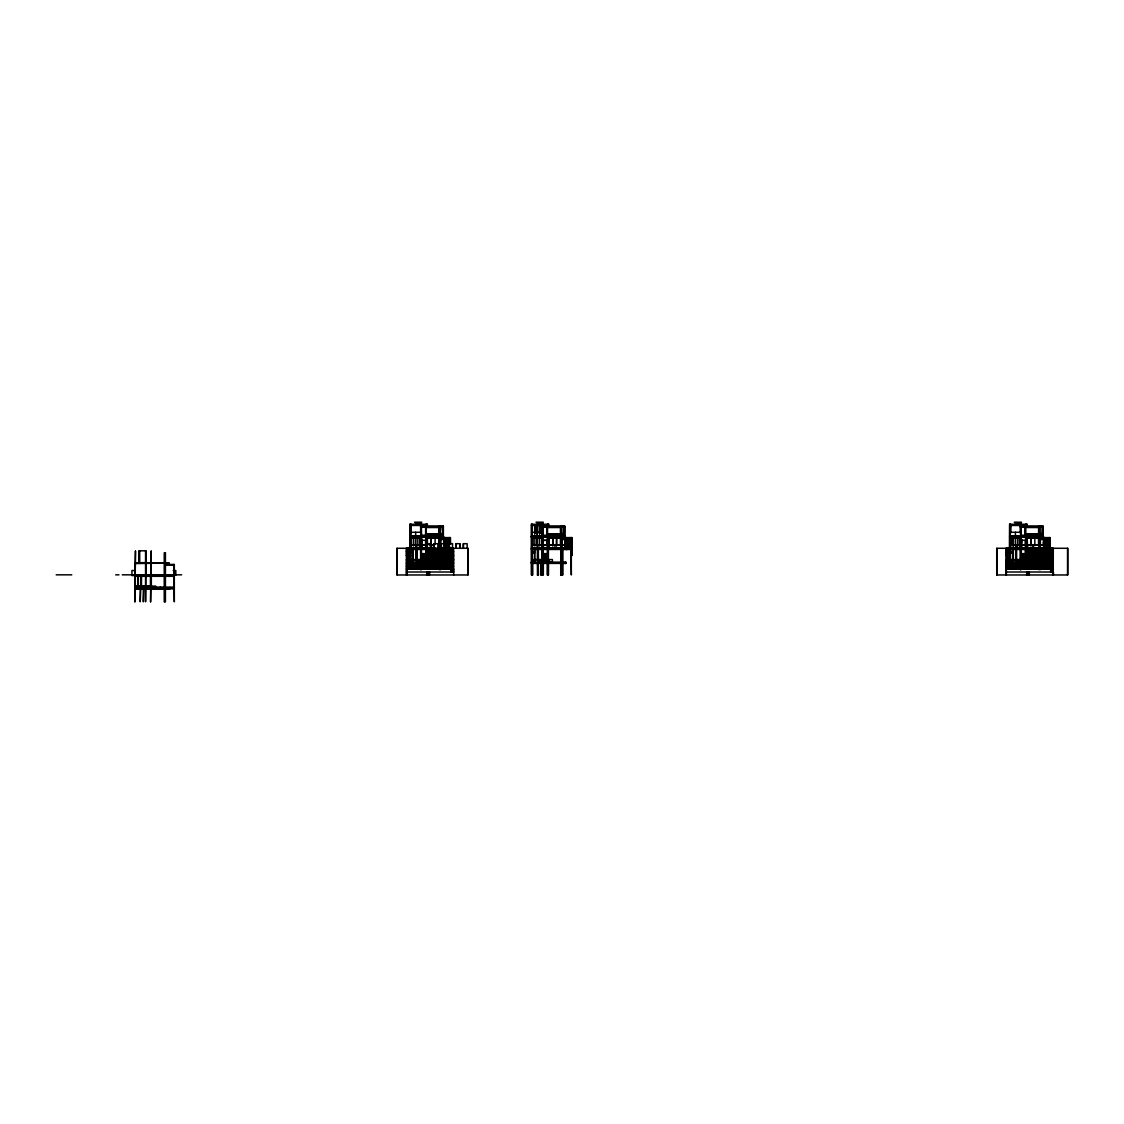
<?xml version="1.0" encoding="UTF-8"?>
<svg xmlns="http://www.w3.org/2000/svg" width="1124" height="1124" viewBox="0 0 1124 1124"><rect width="100%" height="100%" fill="white"/><g stroke="black" fill="none" stroke-linecap="round" stroke-linejoin="round"><path stroke-width="1.5" d="M421.486 542.218L421.444 545M446.888 542.569C448.715 550.816 441.507 542.232 446.832 542.695C440.819 542.26 447.394 541.979 445.216 545.828M565.274 545.969L565.288 542.569L566.721 542.695M566.889 542.569L566.932 545.828M1046.683 542.499L1043.479 542.499L1043.522 545.969L1046.683 546.067M1045.011 545.969L1045.025 542.569L1043.536 542.569M1045.137 542.569L1045.179 545.828M412.887 552.868C410.035 552.01 409.515 552.348 412.887 552.882L412.887 551.701L410.667 551.842M534.307 552.825L534.322 551.898M534.364 552.868L534.364 551.701L532.144 551.701L532.144 552.868L534.364 552.868L532.13 552.727M1010.378 552.727C1015.703 552.53 1009.029 553.472 1010.462 551.898M1010.448 552.825L1010.448 551.744L1012.626 551.701L1012.612 552.868L1012.626 551.701M414.545 522.196L421.781 522.196M536.022 522.196L543.257 522.196M1014.269 522.196L1021.505 522.196M415.149 522.786L421.177 522.786M536.626 522.786L542.653 522.786M1014.888 522.786L1020.901 522.786M409.712 551.252L409.881 524.276L427.527 524.276M549.004 524.276L531.371 524.276L531.441 574.968L532.678 574.968L532.678 560.988M1009.45 551.252L1009.619 524.276L1027.252 524.276M410.316 524.866L426.165 524.866L426.221 527.24M531.793 524.866L547.655 524.866L547.697 527.24M1010.04 524.866L1025.903 524.866L1025.945 527.24M410.597 525.161L420.685 525.161M426.6 525.161L426.6 526.046M532.088 525.161L542.161 525.161M1010.336 525.161L1020.423 525.161M409.965 525.456L426.909 525.456L426.909 524.276M531.441 525.456L548.386 525.456M1009.689 525.456L1026.184 525.456L1026.184 524.276M420.573 526.046L443.376 526.046M542.063 526.046L564.852 526.046L564.852 535.839L542.934 535.839M1020.311 526.046L1043.1 526.046L1043.1 535.839L1021.182 535.839M421.177 526.636L442.758 526.636M542.653 526.636L564.178 526.636L564.178 536.134M1020.718 526.636L1042.243 526.636M420.573 527.24L443.362 527.24M542.063 527.24L564.838 527.24M1020.311 527.24L1043.1 527.24M547.388 527.535L560.44 527.535L560.44 534.055L547.388 534.055L547.388 527.535L547.402 534.055M1038.688 527.535L1025.636 527.535L1025.65 534.055L1038.688 534.055L1038.688 527.535L1038.632 533.998M410.485 532.27L420.868 532.27M531.975 532.27L542.344 532.27M1010.223 532.27L1020.606 532.27M440.439 533.605L442.701 533.605M561.93 533.605L564.178 533.605M1040.178 533.605L1042.243 533.605M425.617 534.35L439.259 534.35M547.107 534.35L560.736 534.35M1025.355 534.35L1038.983 534.35M421.458 535.235L442.505 535.235M542.934 535.235L563.995 535.235L564.009 526.046M1021.182 535.235L1042.243 535.235L1042.257 526.046M410.471 535.839L420.868 535.839M421.458 535.839L443.376 535.839L443.362 526.046M531.961 535.839L542.358 535.839M1010.209 535.839L1020.606 535.839M409.909 536.134L443.067 536.134M531.385 536.134L564.543 536.134M1009.633 536.134L1042.791 536.134M409.881 536.429L443.067 536.429M531.371 536.429L564.543 536.429M1009.619 536.429L1042.791 536.429M409.881 536.724L443.98 536.724L409.909 537.314M531.371 536.724L565.456 536.724L531.385 537.314M1009.619 536.724L1043.704 536.724L1009.633 537.314M410.85 537.609L420.348 537.609L420.348 546.264M1038.997 537.609L1026.83 537.609L1026.83 546.011M1040.599 537.609L1050.209 537.609L1050.153 550.634M411.145 546.067L411.159 537.904L420.053 537.904L420.039 546.067M427.401 545.814L427.401 537.904L438.964 537.904L438.964 545.814M541.529 537.904L532.636 537.904L532.636 546.067L532.692 537.975L541.473 537.975L541.529 546.067M560.44 545.814L560.44 537.904L548.877 537.904L548.877 545.814M1010.883 546.067L1010.883 537.904L1019.777 537.904L1019.777 546.067M411.215 537.975L419.997 537.975L419.983 546.025M427.485 538.003L438.88 538.003M548.962 538.003L560.356 538.003M1010.94 537.975L1019.721 537.975M1049.605 538.199L1049.17 547.992L1049.914 547.992M450.176 539.098L450.415 544.044M571.905 539.098L571.666 555.579M439.344 539.239L448.841 539.239L448.841 547.838L443.685 547.838M560.82 539.239L570.332 539.239L570.332 547.838L565.175 547.838M1039.981 539.239L1048.58 539.239M440.257 539.534L448.56 539.534L448.546 547.543L443.741 547.543M561.733 539.534L570.037 539.534L570.037 547.543L565.231 547.543M1040.276 539.534L1048.285 539.534L1048.285 547.543L1043.479 547.543M1049.563 539.689L1049.226 559.738M421.711 540.279L425.575 540.279L425.575 546.447M1021.435 540.279L1025.299 540.279L1025.299 546.447M543.342 540.433L546.91 540.433L546.896 545.056M421.093 542.063L421.978 542.063M1020.887 542.063L1021.702 542.063M421.149 542.204L421.978 542.204M565.231 542.499L568.435 542.499M1045.208 542.695C1048.327 541.529 1047.062 548.568 1043.522 545.885M426.727 543.693L430.59 543.693L430.59 548.287M445.23 543.693L441.367 543.693L441.437 548.287M410.499 544.733L427.752 544.733M434.623 544.733L429.719 544.733L434.552 544.789M1010.223 544.733L1039.236 544.733L1010.279 544.789M1044.28 544.733L1040.164 544.733L1044.266 544.789L1044.336 549.467M410.555 544.789L427.696 544.789M565.274 545.885C572.734 548.343 565.737 536.865 566.693 545.828M443.741 546.067L446.959 546.067M565.231 546.067L565.231 539.534L565.175 546.067L568.435 546.067M409.909 547.992L410.864 547.992M449.15 547.992L449.333 549.467M531.385 547.992L532.34 547.992M1043.423 547.838L1048.58 547.838L1048.566 539.239M410.555 548.231L435.044 548.133M438.515 548.133L441.971 548.133M566.018 548.231L532.031 548.231L566.918 548.287L566.918 549.467M1010.279 548.231L1044.266 548.231M1048.762 548.287L1067.8 548.287L1067.8 574.968L996.735 574.968L996.735 548.287L1045.165 548.287L1045.165 549.467M409.909 548.582L435.1 548.582M438.458 548.582L441.816 548.582M531.385 548.582L566.918 548.582M1009.633 548.582L1045.165 548.582M409.881 549.467L450.471 549.467M531.371 549.467L571.961 549.467M1009.619 549.467L1050.209 549.467M1026.015 549.762L1026.971 559.738M406.382 551.252L410.752 551.252M426.319 551.252L440.257 551.252M441.029 551.252L453.59 551.252M1006.106 551.252L1009.97 551.252M1025.538 551.252L1039.264 551.252M1040.262 551.252L1053.329 551.252M410.513 551.547L413.042 551.547M532.003 551.547L534.518 551.547M1010.251 551.547L1012.766 551.547M410.513 553.036L413.042 553.036M532.003 553.036L534.518 553.036M1010.251 553.036L1012.766 553.036M425.954 553.626L421.809 553.626L421.809 559.555M1025.692 553.626L1021.533 553.626L1021.533 559.555L1021.688 553.767L1025.538 553.767M425.813 553.767L421.95 553.767L421.95 559.555M547.29 553.767L543.426 553.767L543.44 559.555M543.875 554.216L545.365 554.216M422.399 554.511L423.874 554.511M543.875 554.511L545.365 554.539M1022.123 554.511L1023.613 554.511M422.399 554.849L423.874 554.849M543.875 554.849L545.365 554.877M1022.123 554.877L1023.613 554.849M422.399 555.172L423.874 555.2M543.875 555.172L545.365 555.2M1022.123 555.2L1023.613 555.2M406.382 555.579L411.019 555.579M426.432 555.579L453.618 555.579M1009.802 555.579L1006.106 555.579L1006.359 548.287M1025.411 555.579L1039.293 555.579M1040.262 555.579L1053.343 555.579M422.399 555.86L423.874 555.86M543.875 555.832L545.365 555.832M1022.123 555.832L1023.613 555.832M422.399 556.183L423.874 556.155M543.875 556.183L545.365 556.183M1022.123 556.155L1023.613 556.183M422.399 556.478L424.479 556.549M543.875 556.478L545.955 556.549M1022.123 556.521L1024.203 556.549M422.399 556.816L423.874 556.844M543.875 556.816L545.365 556.816M1022.123 556.816L1023.613 556.816M422.399 557.462L423.874 557.462M543.875 557.462L545.365 557.462M1022.123 557.504L1023.613 557.504M422.399 557.827L423.874 557.827M543.875 557.799L545.365 557.799M1022.123 557.827L1023.613 557.799M422.399 558.15L423.874 558.15M543.875 558.122L545.365 558.122M1022.123 558.15L1023.613 558.15M422.399 558.487L423.874 558.487M543.875 558.459L545.365 558.459M1022.123 558.487L1023.613 558.487M424.029 559.26L422.245 559.26L422.245 554.062L424.029 554.062L424.029 559.26L423.874 554.216L422.399 554.216L422.399 559.106M1024.343 559.26L1025.243 559.26L1025.243 554.062L1024.343 554.062L1024.343 559.26L1024.498 554.216L1025.088 559.106M410.218 559.555L430.913 559.555M531.708 559.555L552.39 559.555L552.39 562.225M1009.956 559.555L1030.638 559.555M406.382 559.738L453.632 559.738M531.708 559.85L548.386 559.85M1006.106 559.738L1039.293 559.738M1040.107 559.738L1053.371 559.738M416.807 560.005L425.715 560.005M538.284 560.005L547.191 560.005M1016.532 560.005L1025.439 560.005M416.639 560.44L427.303 560.89M538.115 560.44L548.793 560.44M1016.363 560.44L1027.083 560.89M410.218 560.736L413.716 560.736M416.611 560.89L428.174 560.89M531.708 560.736L535.122 560.736L535.052 559.555M538.101 560.89L549.664 561.34M1009.956 560.736L1014.003 560.736M1016.349 560.89L1027.912 561.34M416.597 561.34L429.045 561.775M538.073 561.34L550.535 561.775M1016.321 561.34L1028.783 561.34M416.582 561.775L430.014 562.225M538.059 561.775L551.505 562.225M1016.307 561.775L1029.654 562.225M409.853 562.225L444.542 562.225M531.329 562.225L566.032 562.225L566.032 563.405L531.329 563.405M1009.591 562.225L1044.28 562.225M146.148 562.66L139.025 562.66L139.025 550.802L146.148 550.802L145.558 601.804L145.558 550.802M409.853 562.66L444.542 562.66M531.329 562.66L566.032 562.66M1009.591 562.66L1044.28 562.66M134.88 562.969L169.274 562.969L135.47 563.56M406.382 563.11L453.66 563.11M1006.106 563.11L1039.349 563.11M1040.445 563.11L1053.385 563.11M135.175 563.264L165.116 563.264L165.116 574.828M444.542 563.405L409.853 563.405L409.839 559.738M1044.28 563.405L1009.591 563.405L1009.577 559.738M165.116 565.035L174.023 565.035L174.023 574.828M406.382 566.074L453.674 566.074M1006.106 566.074L1053.413 566.074M406.382 569.039L453.703 569.039M1006.106 569.039L1053.427 569.039M135.414 570.528L131.93 570.528L131.93 575.558L135.414 575.558M173.222 570.528L175.808 570.528L175.808 575.123L173.222 575.123M406.382 572.004L453.717 572.004M1006.106 572.004L1053.441 572.004L1053.441 574.968M56.2 574.828L71.767 574.828M115.702 574.828L118.961 574.828M122.263 574.828L181.638 574.828M135.47 575.123L170.16 575.123L170.16 576.303M537.398 574.968L538.312 574.968L538.298 563.012M541.431 574.968L540.63 574.968L540.827 563.012M560.75 574.968L560.75 526.046L560.736 574.968L562.731 574.968L562.731 549.636M134.88 575.713L174.318 575.713M134.88 576.303L174.318 576.303M134.88 586.096L155.632 586.096L155.632 588.765M134.88 586.391L151.192 586.391M141.554 586.531L150.447 586.531M141.399 586.981L152.077 587.431M134.88 587.29L151.192 587.276M154.157 587.29L174.318 587.29M135.47 587.585L173.714 587.585M141.399 587.866L153.862 587.866M141.399 588.316L154.747 588.316M134.88 588.765L174.318 588.779M134.88 589.201L169.274 588.765M532.214 540.335L532.2 541.108M410.667 540.279L410.71 541.108M1067.533 548.287L1067.533 574.968M1053.3 548.287L1053.202 574.968M1053.132 551.252L1053.104 574.968M1052.907 548.287L1052.907 551.252M1052.865 563.11L1052.879 574.968M1052.654 551.252L1052.584 563.11M1052.542 569.039L1052.542 572.004M1052.415 548.287L1052.415 551.252M1052.317 563.11L1052.317 566.074M1052.176 551.252L1052.064 563.11M1052.219 566.074L1052.219 572.004M1051.924 548.287L1051.924 551.252M1051.909 569.039L1051.909 572.004M1051.699 551.252L1051.699 559.738M1051.783 563.11L1051.6 572.004M1051.432 548.287L1051.432 551.252M1051.544 559.738L1051.544 563.11M1051.221 551.252L1051.221 559.738M1051.249 563.11L1051.291 572.004M1050.926 548.287L1050.926 551.252M1050.982 569.039L1050.982 572.004M1050.743 551.252L1050.729 559.738M1050.729 563.11L1050.673 572.004M1050.434 548.287L1050.434 551.252M1050.504 559.738L1050.504 563.11M1050.266 551.252L1050.223 559.738M1050.209 563.11L1050.209 566.074M1049.942 548.287L1049.942 551.252M1049.985 559.738L1049.985 563.11M1050.097 566.074L1050.097 569.039M1049.914 537.609L1049.732 559.738M1049.69 563.11L1049.69 566.074M1049.465 537.609L1049.465 563.11M1049.563 566.074L1049.563 569.039M1049.282 537.609L1049.268 538.803M1048.987 549.495L1049.029 569.039M1048.945 548.582L1048.945 563.11M1048.72 555.579L1048.72 559.738M1048.706 563.11L1048.706 566.074M1048.453 548.582L1048.313 555.579M1048.425 559.738L1048.425 563.11M1048.481 566.074L1048.481 569.039M1048.228 539.604L1048.228 547.486M1048.214 555.579L1048.214 559.738M1048.214 563.11L1048.214 566.074M1047.961 548.582L1047.694 559.738M1047.905 559.738L1047.905 563.11M1047.919 566.074L1047.919 569.039M1047.751 563.11L1047.751 566.074M1047.399 559.738L1047.399 563.11M1047.357 566.074L1047.357 569.039M1047.315 551.252L1047.175 559.738M1047.259 563.11L1047.259 566.074M1046.964 548.582L1046.655 559.738M1046.683 539.534L1046.683 547.543M1046.767 563.11L1046.767 569.039M1046.627 539.604L1046.627 547.486M1046.472 548.582L1046.472 551.252M1046.318 551.252L1046.318 555.579M1046.36 559.738L1046.163 569.039M1045.966 548.582L1045.966 551.252M1046.135 555.579L1046.135 559.738M1045.812 551.252L1045.812 555.579M1045.84 559.738L1045.77 566.074M1045.475 548.582L1045.475 551.252M1045.615 555.579L1045.615 559.738M1045.559 566.074L1045.559 569.039M1045.32 551.252L1045.32 555.579M1045.334 559.738L1045.25 566.074M1045.081 539.534L1045.081 547.543M1045.081 555.579L1045.081 559.738M1044.913 548.287L1044.814 555.579M1044.814 559.738L1044.73 566.074M1044.941 566.074L1044.941 569.039M1044.561 548.287L1044.561 549.467M1044.561 555.579L1044.561 559.738M1044.308 551.252L1044.308 555.579M1044.322 569.039L1044.294 559.738M1043.971 544.733L1044.027 548.287M1043.985 548.582L1043.985 551.252M1044.027 555.579L1044.027 559.738M1043.971 562.225L1043.971 563.405M1043.817 544.733L1043.732 548.287M1043.774 559.738L1043.69 569.039M1043.479 539.534L1043.423 546.067M1043.494 548.582L1043.494 551.252M1043.494 555.579L1043.494 559.738M1043.437 562.225L1043.423 563.405M1043.297 551.252L1043.297 555.579M1043.255 559.738L1043.142 566.074M1042.988 548.582L1042.988 551.252M1042.974 555.579L1042.974 559.738M1043.072 566.074L1043.072 569.039M1042.819 526.046L1042.791 537.314M1042.791 551.252L1042.791 555.579M1042.735 559.738L1042.44 569.039M1042.51 526.636L1042.51 535.235M1042.538 535.839L1042.538 537.314M1042.496 548.582L1042.496 551.252M1042.44 555.579L1042.44 559.738M1042.187 536.134L1042.187 537.314M1042.285 551.252L1042.285 555.579M1042.215 559.738L1042.074 566.074M1041.962 536.134L1041.962 537.314M1041.99 548.582L1041.99 551.252M1041.779 551.252L1041.906 559.738M1041.808 566.074L1041.808 569.039M1041.498 548.582L1041.498 551.252M1041.695 559.738L1041.526 566.074M1041.274 551.252L1041.386 559.738M1041.161 559.738L1041.161 563.11M1041.189 566.074L1041.189 569.039M1040.993 548.582L1040.979 559.766M1040.993 563.11L1040.993 566.074M1040.655 549.495L1040.768 563.152M1040.557 566.074L1040.557 569.039M1040.417 536.134L1040.346 545.913M1040.501 548.582L1040.431 566.229M1040.178 526.046L1040.164 569.727M1039.953 566.074L1039.953 569.039M1039.826 536.134L1039.826 537.314M1039.63 562.225L1039.644 563.405M1039.588 526.046L1039.588 527.24M1039.588 536.134L1039.588 537.314M1039.588 548.287L1039.588 549.467M1039.531 562.225L1039.531 563.405M1039.236 536.527L1039.222 545.266M1039.222 548.765L1039.349 569.039M1038.997 526.046L1038.983 569.727M1038.759 551.252L1038.787 559.738M1038.815 563.11L1038.745 569.039M1038.478 548.582L1038.478 551.252M1038.506 559.738L1038.506 563.11M1038.267 551.252L1038.267 559.738M1038.267 563.11L1038.267 566.074M1037.972 559.738L1037.972 563.11M1038.14 566.074L1038.14 569.039M1037.972 548.582L1037.747 559.738M1037.719 563.11L1037.55 569.039M1037.466 548.582L1037.466 551.252M1037.438 559.738L1037.438 563.11M1037.241 555.579L1037.241 559.738M1037.171 563.11L1037.171 566.074M1036.96 548.582L1036.96 551.252M1036.904 559.738L1036.904 563.11M1036.96 566.074L1036.96 569.039M1036.764 551.252L1036.721 559.738M1036.623 563.11L1036.623 566.074M1036.44 548.582L1036.44 551.252M1036.37 559.738L1036.37 563.11M1036.37 566.074L1036.37 569.039M1036.272 551.252L1036.216 559.738M1036.033 536.134L1036.033 537.314M1035.935 548.582L1035.935 551.252M1036.089 563.11L1036.089 566.074M1035.766 551.252L1035.836 563.11M1035.78 566.074L1035.78 569.039M1035.443 536.134L1035.443 537.314M1035.415 548.582L1035.415 551.252M1035.541 563.11L1035.541 566.074M1035.274 551.252L1035.302 563.11M1035.19 566.074L1035.19 569.039M1034.993 563.11L1034.993 566.074M1034.839 537.904L1034.839 545.814M1034.895 548.582L1034.783 555.579M1034.684 555.579L1034.684 559.738M1034.614 566.074L1034.614 569.039M1034.375 548.582L1034.277 555.579M1034.445 563.11L1034.445 566.074M1034.164 555.579L1034.235 563.11M1034.024 566.074L1034.024 569.039M1033.855 548.582L1033.687 563.11M1033.897 563.11L1033.897 566.074M1033.293 544.789L1033.293 548.231M1033.335 548.582L1033.335 551.252M1033.363 563.11L1033.42 569.039M1033.237 544.733L1033.237 548.287M1033.279 551.252L1033.153 563.11M1032.83 569.039L1032.816 548.582M1032.296 548.582L1032.282 555.579M1032.268 563.11L1032.225 569.039M1032.127 555.579L1032.085 563.11M1031.776 548.582L1031.776 555.579M1031.72 563.11L1031.72 566.074M1031.607 555.579L1031.551 563.11M1031.621 566.074L1031.621 569.039M1031.256 548.582L1031.27 555.579M1031.101 555.579L1031.017 569.039M1030.736 548.582L1030.764 555.579M1030.582 555.579L1030.638 562.225M1030.624 563.11L1030.624 566.074M1030.258 555.579L1030.216 548.582M1030.413 566.074L1030.413 569.039M1030.062 555.579L1030.062 559.738M1030.076 563.11L1030.076 566.074M1029.795 566.074L1029.795 569.039M1029.696 548.582L1029.556 559.738M1029.528 563.11L1029.528 566.074M1029.317 572.004L1029.317 574.968M1029.177 548.582L1029.233 555.579M1029.191 566.074L1029.191 569.039M1029.036 555.579L1029.036 559.738M1028.98 563.11L1028.98 566.074M1028.952 572.004L1028.952 574.968M1028.657 548.582L1028.727 555.579M1028.516 555.579L1028.516 559.738M1028.432 563.11L1028.572 569.039M1028.586 572.004L1028.586 574.968M1028.207 551.252L1028.207 555.579M1028.221 572.004L1028.221 574.968M1028.137 548.582L1028.137 551.252M1027.996 555.579L1027.996 559.738M1027.954 569.039L1027.884 563.11M1027.701 551.252L1027.701 555.579M1027.856 572.004L1027.856 574.968M1027.491 544.733L1027.476 548.287L1027.224 538.003L1038.604 538.003L1038.688 545.814L1038.604 538.003L1027.125 537.904L1027.125 545.814M1027.617 548.582L1027.617 551.252M1027.476 555.579L1027.476 559.738M1027.505 572.004L1027.505 574.968M1027.336 563.11L1027.322 569.039M1027.097 548.582L1027.097 551.252M1027.139 572.004L1027.139 574.968M1026.774 524.276L1026.774 526.046M1026.788 563.11L1026.704 569.039M1026.535 536.134L1026.535 546.447M1026.634 548.582L1026.549 560.988M1026.451 536.513L1026.437 546.264M1026.324 548.582L1026.437 560.988M1026.198 536.134L1026.184 546.503M1026.212 548.751L1026.072 569.039M1025.959 536.134L1025.889 546.334M1025.987 548.582L1025.945 560.988M1026.015 562.225L1026.015 563.405M1025.608 524.276L1025.608 525.456M1025.608 536.134L1025.622 545.252M1025.594 548.751L1025.622 566.229M1025.355 526.046L1025.355 536.134M1025.439 548.877L1025.425 560.44M1025.425 562.225L1025.425 563.405M1025.453 566.074L1025.453 569.039M1025.285 527.297L1025.299 535.179M1025.13 563.11L1025.13 566.074M1024.821 566.074L1024.821 569.039M1024.582 563.11L1024.582 566.074M1024.048 553.767L1024.062 559.555M1024.034 563.11L1024.034 566.074M1023.613 559.106L1023.613 554.216L1022.123 554.216L1022.123 559.106M1023.486 563.11L1023.557 569.039M1022.938 563.11L1022.924 569.039M1022.39 563.11L1022.292 569.039M1021.842 563.11L1021.842 566.074M1021.716 539.731L1021.73 548.287M1021.674 566.074L1021.674 569.039M1021.435 524.276L1021.435 526.046M1021.505 539.52L1021.449 546.447M1021.182 524.276L1021.14 546.503M1021.323 548.582L1021.14 566.229M1020.971 524.276L1020.971 569.727M1020.859 524.866L1020.704 533.015M1020.676 536.429L1020.676 546.334M1020.718 559.555L1020.718 560.736M1020.859 562.225L1020.747 566.074M1020.564 524.276L1020.62 548.287M1020.564 548.751L1020.423 569.039M1020.381 524.276L1020.367 533.015M1020.381 536.134L1020.381 545.252M1020.311 548.287L1020.381 569.727M1020.072 546.264L1020.072 537.609L1010.588 537.609L1010.588 546.264M1019.805 566.074L1019.805 569.039M1019.651 563.11L1019.651 566.074M1019.103 563.11L1019.187 569.039M1018.555 563.11L1018.597 569.039M1018.021 563.11L1017.993 569.039M1017.473 563.11L1017.417 569.039M1016.939 563.11L1016.841 569.039M1016.714 559.555L1016.714 560.736M1016.489 548.582L1016.532 560.44M1016.405 548.582L1016.293 562.225M1016.391 563.11L1016.279 569.039M1016.124 548.582L1016.124 560.736M1015.857 563.11L1015.857 566.074M1015.632 548.877L1015.66 559.555M1015.717 566.074L1015.717 569.039M1015.408 532.27L1015.408 535.839M1015.323 537.904L1015.337 546.067M1015.323 563.11L1015.323 566.074M1015.141 566.074L1015.141 569.039M1014.789 563.11L1014.565 569.039M1014.241 563.11L1014.241 566.074M1013.974 566.074L1013.974 569.039M1013.707 563.11L1013.707 566.074M1013.3 559.555L1013.3 560.736M1013.174 563.11L1013.37 569.039M1013.005 548.582L1013.005 559.85M1012.766 548.582L1012.794 563.11M1012.766 566.074L1012.766 569.039M1012.584 559.555L1012.584 562.225M1012.64 563.11L1012.64 566.074M1012.26 559.738L1012.26 563.11M1012.092 563.11L1012.148 569.039M1011.726 559.738L1011.516 569.039M1011.193 559.738L1011.193 563.11M1011.024 563.11L1010.898 569.039M1010.645 533.015L1010.631 524.276L1010.35 533.127M1010.645 559.738L1010.645 563.11M1010.49 548.751L1010.476 566.229M1010.307 524.276L1010.265 569.039M1010.04 524.276L1009.886 566.229M1009.703 524.276L1009.689 566.229M1009.619 566.074L1009.619 569.039M1009.282 551.252L1009.169 559.738M1009.394 563.11L1009.394 566.074M1009.029 559.738L1009.029 563.11M1008.987 566.074L1008.987 569.039M1008.931 548.287L1008.776 555.579M1008.846 563.11L1008.846 566.074M1008.649 555.579L1008.495 563.11M1008.411 548.287L1008.27 555.579M1008.298 563.11L1008.354 569.039M1008.13 555.579L1008.13 559.738M1007.905 548.287L1007.905 551.252M1007.961 559.738L1007.961 563.11M1007.764 551.252L1007.61 559.738M1007.75 563.11L1007.722 569.039M1007.385 548.287L1007.385 551.252M1007.427 559.738L1007.427 563.11M1007.259 551.252L1007.076 559.738M1007.202 563.11L1007.09 569.039M1006.865 548.287L1006.865 551.252M1006.879 559.738L1006.879 563.11M1006.739 551.252L1006.739 555.579M1006.654 563.11L1006.654 566.074M1006.556 555.579L1006.556 559.738M1006.458 566.074L1006.458 569.039M1006.345 559.738L1006.345 574.968M1006.106 548.287L1006.106 574.968M996.819 548.287L996.819 574.968M571.666 537.609L571.666 538.803M571.301 537.609L571.329 574.968L570.641 537.609M571.217 537.609L571.217 538.803M571.217 547.992L571.062 555.579L571.905 555.579L571.961 537.609L548.582 537.609L548.582 546.011M570.809 537.609L570.809 549.467M568.491 547.486L568.491 539.604L568.435 547.543M566.665 548.287L566.637 549.467M566.313 548.287L566.313 549.467M566.074 549.467L565.948 544.733L565.864 548.287M565.723 562.225L565.723 563.405M565.484 544.733L565.555 548.287M565.428 562.225L565.428 563.405M565.189 562.225L565.147 563.405M564.571 526.046L564.543 537.314M564.29 535.839L564.29 537.314M563.939 536.134L563.939 537.314M563.714 536.134L563.714 537.314M562.407 549.495L562.52 574.968M562.169 536.134L562.183 545.266M562.169 548.765L562.183 574.968M561.93 526.046L561.916 574.968M561.733 539.239L561.733 546.124M561.845 549.495L561.817 574.968M561.564 536.134L561.564 537.314M561.564 562.225L561.564 563.405M561.34 526.046L561.34 527.24M561.34 536.134L561.34 537.314M561.34 548.287L561.34 549.467M561.283 562.225L561.396 563.405M560.974 536.527L560.988 545.266M560.988 548.765L560.974 574.968M557.785 536.134L557.785 537.314M557.195 536.134L557.195 537.314M554.989 544.733L554.975 548.287M552.825 538.003L552.825 545.758M552.741 537.904L552.727 545.814M549.299 544.789L549.299 548.231M549.229 544.733L549.243 548.287M548.386 524.276L548.526 526.046M548.386 548.582L548.386 560.736M548.498 563.152L548.498 574.968L547.346 574.968L547.36 548.751M548.301 536.134L548.287 546.447M548.287 548.751L548.175 574.968M547.936 524.276L547.964 526.636M547.95 536.134L547.936 546.503M548.076 548.582L547.894 574.968M547.641 536.429L547.641 546.334M547.739 548.582L547.739 559.555M547.767 562.225L547.711 574.968M547.444 559.555L547.43 553.626L543.285 553.626L543.285 559.555M547.613 562.731L547.585 574.968M547.36 524.276L547.36 525.456M547.36 536.134L547.36 545.252M547.107 526.046L547.107 536.134M547.051 546.447L547.051 540.279L543.187 540.279L543.201 546.447M546.84 559.106L546.84 554.216L546.25 559.106M545.8 553.767L545.8 559.555M543.482 544.733L543.482 548.287M543.187 524.276L543.187 526.046M543.342 562.731L543.328 574.968L542.119 574.968L542.063 548.287M542.948 527.24L542.948 535.235M542.934 524.276L542.892 546.503M542.906 548.751L542.752 574.968L542.709 524.276M542.471 524.866L542.372 548.287M542.302 548.751L542.316 574.968M542.133 524.276L542.021 533.956M542.133 536.134L542.133 545.252M541.866 525.456L541.866 533.858M541.824 546.264L541.824 537.609L532.34 537.609L532.34 546.264M541.234 563.152L541.22 574.968M539.717 525.456L539.717 533.858M539.576 525.301L539.562 533.956M539.422 525.456L539.422 533.858M539.295 537.904L539.309 546.067M538.312 548.877L538.466 560.736M538.157 548.582L538.059 562.225M538.115 563.152L538.129 574.968M537.862 548.582L537.862 560.736M538.003 562.731L538.003 574.968M537.722 544.733L537.736 548.287M537.722 563.012L537.708 574.968M537.413 548.877L537.384 559.555M537.398 562.731L537.539 574.968M537.132 525.301L537.16 535.839M536.977 525.456L536.977 533.858M534.827 525.456L534.827 533.858M534.855 537.904L534.855 546.067M534.757 548.582L534.757 559.555M534.673 525.301L534.687 533.956M534.448 548.582L534.462 562.225M532.228 525.301L532.242 533.956M532.242 548.751L532.383 574.968M532.116 524.276L532.045 574.968M531.807 524.276L531.793 574.968M531.638 524.276L531.624 574.968M467.795 548.287L467.795 574.968M467.205 548.287L467.12 543.693L463.327 543.693L463.327 548.287M463.411 543.693L463.411 548.287M459.885 548.287L459.885 543.693L456.007 543.693L456.007 548.287M459.8 543.693L459.8 548.287M456.091 543.693L456.091 548.287M453.562 548.287L453.703 574.968M453.394 551.252L453.365 563.11M453.478 569.039L453.478 572.004M453.169 548.287L453.169 551.252M453.127 563.11L453.127 566.074M453.141 569.039L453.141 572.004M452.93 551.252L452.846 563.11M453.014 566.074L452.817 572.004M452.677 548.287L452.677 551.252M452.593 563.11L452.593 566.074M452.48 548.287L452.565 543.693L448.687 543.693L448.771 548.287L468.076 548.287L468.076 574.968L396.997 574.968L396.997 548.287L445.441 548.287L445.441 549.467M452.452 551.252L452.326 563.11M452.48 566.074L452.494 572.004M452.185 548.287L452.185 551.252M452.171 569.039L452.171 572.004M451.974 551.252L451.974 559.738M452.059 563.11L451.862 572.004M451.693 548.287L451.693 551.252M451.806 559.738L451.806 563.11M451.497 551.252L451.483 559.738M451.525 563.11L451.553 572.004M451.202 548.287L451.202 551.252M451.244 569.039L451.244 572.004M451.019 551.252L450.991 559.738M450.991 563.11L450.991 566.074M450.949 569.039L450.949 572.004M450.71 548.287L450.71 551.252M450.766 559.738L450.766 563.11M450.893 566.074L450.893 569.039M450.471 544.395L450.471 537.609L427.106 537.609L427.106 546.011M450.527 551.252L450.499 559.738M450.471 563.11L450.471 566.074M450.415 547.346L450.415 550.634M450.246 559.738L450.246 563.11M450.373 566.074L450.373 569.039M450.007 537.609L450.007 544.395M450.176 547.992L449.993 559.738M449.825 544.409L449.853 537.609L449.741 538.803M449.853 547.795L449.839 569.039M449.741 547.992L449.558 555.579M449.726 559.738L449.726 563.11M449.445 544.733L449.333 537.609L449.235 544.409M449.502 555.579L449.502 559.738M449.459 563.11L449.291 569.039M449.249 547.795L449.207 563.11M448.996 555.579L448.996 559.738M448.968 563.11L448.968 566.074M448.729 548.582L448.476 559.738M448.701 559.738L448.701 563.11M448.743 566.074L448.743 569.039M448.49 563.11L448.49 566.074M448.223 548.582L448.223 551.252M448.181 559.738L448.181 563.11M448.195 566.074L448.195 569.039M448.083 551.252L447.97 559.738M448.012 563.11L448.012 566.074M447.661 559.738L447.661 563.11M447.591 551.252L447.45 559.738M447.535 563.11L447.619 569.039M447.24 548.582L447.24 551.252M446.959 547.543L446.959 539.534L446.888 547.486M447.085 551.252L447.085 555.579M447.043 563.11L447.043 569.039M446.734 548.582L446.734 551.252M446.931 555.579L446.931 559.738M446.593 551.252L446.593 555.579M446.635 559.738L446.537 566.074M446.242 548.582L446.242 551.252M446.411 555.579L446.411 559.738M446.439 566.074L446.439 569.039M446.088 551.252L446.088 555.579M446.116 559.738L446.031 566.074M445.877 555.579L445.877 559.738M445.835 566.074L445.835 569.039M445.75 548.582L445.582 555.579M445.596 559.738L445.526 566.074M445.343 539.534L445.343 547.543M445.357 555.579L445.357 559.738M445.301 539.604L445.076 555.579M445.076 559.738L445.006 566.074M445.216 566.074L445.216 569.039M444.837 548.287L444.837 549.467M444.598 548.287L444.598 549.467M444.823 555.579L444.823 559.738M444.542 544.733L444.542 548.287M444.57 551.252L444.57 555.579M444.556 559.738L444.598 569.039M444.247 548.582L444.247 551.252M444.289 555.579L444.289 559.738M444.247 562.225L444.247 563.405M444.05 559.738L443.966 569.039M443.741 539.534L443.699 544.873M443.755 548.582L443.755 551.252M443.769 555.579L443.769 559.738M443.699 562.225L443.713 563.405L443.53 559.738M443.558 551.252L443.558 555.579M443.263 548.582L443.263 551.252M443.235 555.579L443.235 559.738M443.418 563.11L443.334 569.039M443.095 526.046L443.067 537.314M443.053 551.252L443.053 555.579M443.011 559.738L442.884 566.074M442.758 526.046L442.814 537.314M442.758 548.582L442.758 551.252M442.519 526.046L442.701 536.134M442.547 551.252L442.701 559.738M442.701 566.074L442.701 569.039M442.477 528.125L442.463 529.601M442.463 536.134L442.463 537.314M442.266 548.582L442.266 551.252M442.477 559.738L442.336 566.074M442.224 536.134L442.224 537.314M442.041 551.252L442.182 559.738M442.083 566.074L442.083 569.039M441.957 559.738L441.802 566.074M441.76 548.582L441.76 551.252M441.648 555.579L441.648 559.738M441.535 551.252L441.535 555.579M441.437 559.738L441.437 563.11M441.451 566.074L441.451 569.039M441.268 548.582L441.24 559.766M441.254 563.11L441.254 566.074M440.959 549.495L441.029 563.152M440.678 536.134L440.692 545.266M440.678 548.765L440.833 569.039M440.453 526.046L440.439 569.727M440.257 539.239L440.257 546.124M440.341 549.495L440.215 569.039M440.088 536.134L440.088 537.314M440.032 551.252L440.088 559.738M439.92 562.225L440.088 563.405M439.849 526.046L439.849 527.24M439.849 536.134L439.849 537.314M439.849 548.287L439.765 551.252M439.849 559.738L439.807 563.405M439.512 536.527L439.498 545.266M439.498 548.765L439.61 569.039M439.245 526.046L439.259 569.727M439.189 544.789L439.203 548.231M439.034 551.252L439.048 559.738M439.077 563.11L439.006 569.039M438.753 548.582L438.753 551.252M438.782 559.738L438.782 563.11M438.529 551.252L438.529 559.738M438.529 563.11L438.529 566.074M438.416 566.074L438.416 569.039M438.248 548.582L438.248 551.252M438.248 559.738L438.248 563.11M437.91 548.287L437.84 543.693L434.047 543.693L434.047 548.287M438.037 551.252L438.023 559.738M437.995 563.11L437.826 569.039M437.742 548.582L437.742 551.252M437.714 559.738L437.714 563.11M437.503 555.579L437.503 559.738M437.447 563.11L437.447 566.074M437.222 548.582L437.222 551.252M437.18 559.738L437.18 563.11M437.236 566.074L437.236 569.039M437.039 551.252L436.997 559.738M436.899 563.11L436.899 566.074M436.716 548.582L436.716 551.252M436.646 559.738L436.646 563.11M436.646 566.074L436.646 569.039M436.534 551.252L436.477 559.738M436.309 536.134L436.309 537.314M436.196 548.582L436.196 551.252M436.351 563.11L436.351 566.074M436.042 551.252L436.112 563.11M436.056 566.074L436.056 569.039M435.705 536.134L435.705 537.314M435.803 563.11L435.803 566.074M435.691 548.582L435.536 555.579M435.564 559.738L435.564 563.11M435.466 566.074L435.466 569.039M435.452 555.579L435.452 559.738M435.269 563.11L435.269 566.074M435.1 537.904L435.114 544.241M435.171 548.582L434.946 559.738M434.876 566.074L434.876 569.039M434.651 548.582L434.496 563.11M434.721 563.11L434.721 566.074M434.117 543.693L434.117 548.287M434.131 548.582L434.131 551.252M434.173 563.11L434.286 569.039M434.047 551.252L433.962 563.11M433.611 548.582L433.428 563.11M433.625 563.11L433.695 569.039M433.513 544.733L433.499 548.287M433.091 548.582L432.895 563.11M433.077 563.11L433.105 569.039M432.557 548.582L432.543 555.579M432.529 563.11L432.501 569.039M432.389 555.579L432.347 563.11M432.038 548.582L432.038 555.579M431.995 563.11L431.995 566.074M431.883 555.579L431.813 563.11M431.897 566.074L431.897 569.039M431.518 548.582L431.532 555.579M431.251 537.904L431.251 545.814M431.363 555.579L431.293 569.039M431.166 538.003L431.166 545.758M431.026 555.579L430.998 548.582M430.843 555.579L430.899 562.225M430.899 563.11L430.899 566.074M430.689 566.074L430.689 569.039M430.52 543.693L430.52 548.287M430.478 548.582L430.352 566.074M429.958 548.582L430.014 555.579M430.071 566.074L430.071 569.039M429.818 555.579L429.818 559.738M429.804 563.11L429.804 566.074M429.438 548.582L429.508 555.579M429.452 566.074L429.452 569.039M429.579 572.004L429.579 574.968M429.298 555.579L429.298 559.738M429.256 563.11L429.256 566.074M429.228 572.004L429.228 574.968M428.918 548.582L428.989 555.579M428.792 555.579L428.792 559.738M428.708 563.11L428.834 569.039M428.862 572.004L428.862 574.968M428.483 551.252L428.483 555.579M428.497 572.004L428.497 574.968M428.399 548.582L428.399 551.252M428.272 555.579L428.272 559.738M428.216 569.039L428.16 563.11M428.132 572.004L428.132 574.968M427.879 548.582L427.752 559.738M427.766 572.004L427.766 574.968M427.612 563.11L427.598 569.039M427.359 548.582L427.359 551.252M427.401 572.004L427.401 574.968M427.05 524.276L427.05 526.046M427.232 555.579L427.232 559.738M427.05 563.11L427.05 566.074M427.05 572.004L427.05 574.968M426.909 536.134L426.811 546.447M426.909 548.582L426.347 569.039M426.979 566.074L426.979 569.039M426.909 572.004L426.909 574.968M426.727 536.513L426.727 548.287M426.46 524.276L426.46 525.456M426.46 536.134L426.46 546.503M426.165 536.429L426.165 546.334M426.249 548.582L426.249 559.555M426.277 562.225L426.277 563.405M425.87 524.276L425.87 525.456M425.87 536.134L425.884 545.252L425.856 536.513M425.884 566.229L425.884 548.751L425.715 569.039M425.631 526.046L425.617 536.134M425.406 563.11L425.406 566.074M425.364 559.106L424.774 554.216L424.774 559.106M425.097 566.074L425.097 569.039M424.858 563.11L424.858 566.074M424.324 553.767L424.324 559.555M424.31 563.11L424.31 566.074M423.832 569.039L423.748 563.11M423.2 563.11L423.2 569.039M422.652 563.11L422.652 566.074M422.568 566.074L422.568 569.039M421.978 539.731L422.006 548.287M422.104 563.11L421.936 569.039M421.711 524.276L421.711 526.046M421.655 539.52L421.711 546.447M421.444 524.276L421.584 546.334M421.43 548.751L421.43 566.229M421.233 524.276L421.416 525.456M421.416 536.134L421.416 546.503M421.233 548.751L421.247 569.727M421.135 524.866L421.177 549.467M421.135 562.225L421.008 566.074M420.84 524.276L420.882 548.287M420.84 548.751L420.826 566.229M420.643 524.276L420.643 533.015M420.587 536.134L420.643 545.252M420.587 548.287L420.643 569.727M420.46 563.11L420.46 566.074M420.067 566.074L420.067 569.039M419.912 563.11L419.912 566.074M419.378 563.11L419.463 569.039M418.859 569.039L418.831 563.11M418.283 563.11L418.269 569.039M417.819 537.904L417.833 546.067M417.749 563.11L417.678 569.039M417.201 563.11L417.201 566.074M416.976 559.555L416.976 560.736M417.116 566.074L417.116 569.039M416.807 560.44L416.765 548.582L416.582 562.225M416.667 563.11L416.54 569.039M416.386 548.582L416.386 560.736M416.133 563.11L415.978 569.039M415.908 548.877L415.936 559.555M415.669 532.27L415.683 535.839M415.585 563.11L415.585 566.074M415.416 566.074L415.416 569.039M415.051 563.11L415.051 566.074M414.84 566.074L414.84 569.039M414.517 563.11L414.517 566.074M414.25 566.074L414.25 569.039M413.983 563.11L413.983 566.074M413.576 559.555L413.576 560.736M413.646 566.074L413.646 569.039M413.379 537.904L413.379 546.067M413.281 548.582L413.267 559.85M413.449 563.11L413.449 566.074M413.042 548.582L413.056 563.11M413.028 566.074L413.028 569.039M412.972 548.582L412.972 562.225M412.901 563.11L412.901 566.074M412.522 559.738L412.522 563.11M412.368 563.11L412.41 569.039M411.988 559.738L411.791 569.039M411.454 559.738L411.454 563.11M411.286 563.11L411.159 569.039M410.92 524.276L410.906 533.015M410.92 559.738L410.92 563.11M410.738 524.276L410.752 566.229M410.597 524.276L410.527 569.039M410.316 524.276L410.204 566.074M409.965 524.276L410.148 566.229M409.895 566.074L409.895 569.039M409.558 551.252L409.558 555.579M409.656 563.11L409.656 566.074M409.445 555.579L409.305 563.11M409.262 566.074L409.262 569.039M409.206 548.287L409.052 555.579M409.108 563.11L409.108 566.074M408.925 555.579L408.925 559.738M408.686 548.287L408.546 555.579M408.771 559.738L408.616 569.039M408.391 555.579L408.391 559.738M408.167 548.287L408.167 551.252M408.223 559.738L408.223 563.11M408.026 551.252L407.872 559.738M408.012 563.11L407.984 569.039M407.647 548.287L407.647 551.252M407.689 559.738L407.689 563.11M407.52 551.252L407.52 555.579M407.464 563.11L407.464 566.074M407.141 548.287L407.014 555.579M407.352 555.579L407.155 574.968M406.916 563.11L406.916 566.074M406.832 555.579L406.832 559.738M406.719 566.074L406.719 569.039M406.621 548.287L406.509 555.579M406.621 559.738L406.621 574.968M406.382 548.287L406.382 574.968M397.095 548.287L397.095 574.968M173.714 564.445L174.318 601.804L174.318 564.445L164.821 564.445L164.821 601.804M173.124 587.585L173.124 588.779M170.16 587.585L170.16 588.779M169.569 575.123L169.569 576.303M169.569 587.585L169.569 588.779M160.676 587.29L160.676 588.779M160.086 587.29L160.086 588.779M155.323 587.585L155.323 588.779M154.733 587.585L154.733 588.779M154.452 574.996L154.452 576.303M154.452 587.585L154.452 588.779M153.862 575.123L153.862 576.303M153.862 587.585L153.862 588.779M151.333 586.981L151.333 575.418L150.447 575.418L150.447 586.981M150.883 563.264L150.883 574.828M150.883 575.713L150.883 586.096M145.994 562.66L145.853 556.731L145.698 562.66M145.853 563.264L145.853 575.123M143.928 588.133L143.324 601.804L143.324 588.133M141.694 586.096L141.694 587.276M141.554 575.418L141.399 588.765M141.104 575.713L141.104 587.276M140.655 575.418L140.655 586.096M140.809 587.824L140.219 601.804L140.219 587.824M139.629 550.802L139.629 562.66M139.32 550.802L139.32 562.66M138.294 586.096L138.294 588.779M137.985 575.713L137.985 586.391M137.69 575.713L137.69 588.779M135.175 562.969L135.175 586.096M438.964 527.535L425.912 527.535L425.912 534.055L438.964 534.055L438.95 527.535M560.988 544.733L531.975 544.733L560.932 544.789M566.032 544.733L561.916 544.733L566.018 544.789M135.47 551.097L134.88 601.804L135.47 551.097M151.192 551.097L150.588 601.804L151.192 551.097M165.425 552.882L164.23 552.882L164.23 601.804L165.425 601.804L165.425 552.882M425.504 554.062L424.619 554.062L424.619 559.26L425.504 559.26L425.504 554.062M545.505 554.062L543.735 554.062L543.735 559.26L545.505 559.26L545.505 554.062M546.995 554.062L546.095 554.062L546.095 559.26L546.995 559.26L546.995 554.062M1023.753 554.062L1021.983 554.062L1021.983 559.26L1023.753 559.26L1023.753 554.062M423.874 555.495L422.399 555.495L423.874 555.523M545.365 555.495L543.875 555.495L545.365 555.523M1023.613 555.495L1022.123 555.495L1023.613 555.523M423.874 557.139L422.399 557.139L423.874 557.167M545.365 557.139L543.875 557.139L545.365 557.167M1023.613 557.139L1022.123 557.139L1023.613 557.167M423.874 558.783L422.399 558.783L423.874 558.811M545.365 558.783L543.875 558.783L545.365 558.811M1023.613 558.783L1022.123 558.783L1023.613 558.811M1030.975 545.814L1030.989 537.904L1030.891 545.758M1026.774 574.968L1026.774 572.004L1026.634 574.968M1017.613 546.025L1017.613 537.975L1017.557 546.067M1015.984 548.287L1015.984 544.733L1015.927 548.231M1013.16 546.025L1013.174 537.975L1013.103 546.067M566.833 547.543L566.833 539.534L566.833 547.543M556.591 545.814L556.591 537.904L556.492 545.758M537.146 546.025L537.146 537.975L537.075 546.067M416.316 548.231L416.316 544.789L416.259 548.287M415.599 546.067L415.599 537.904L415.543 546.025"/></g></svg>
